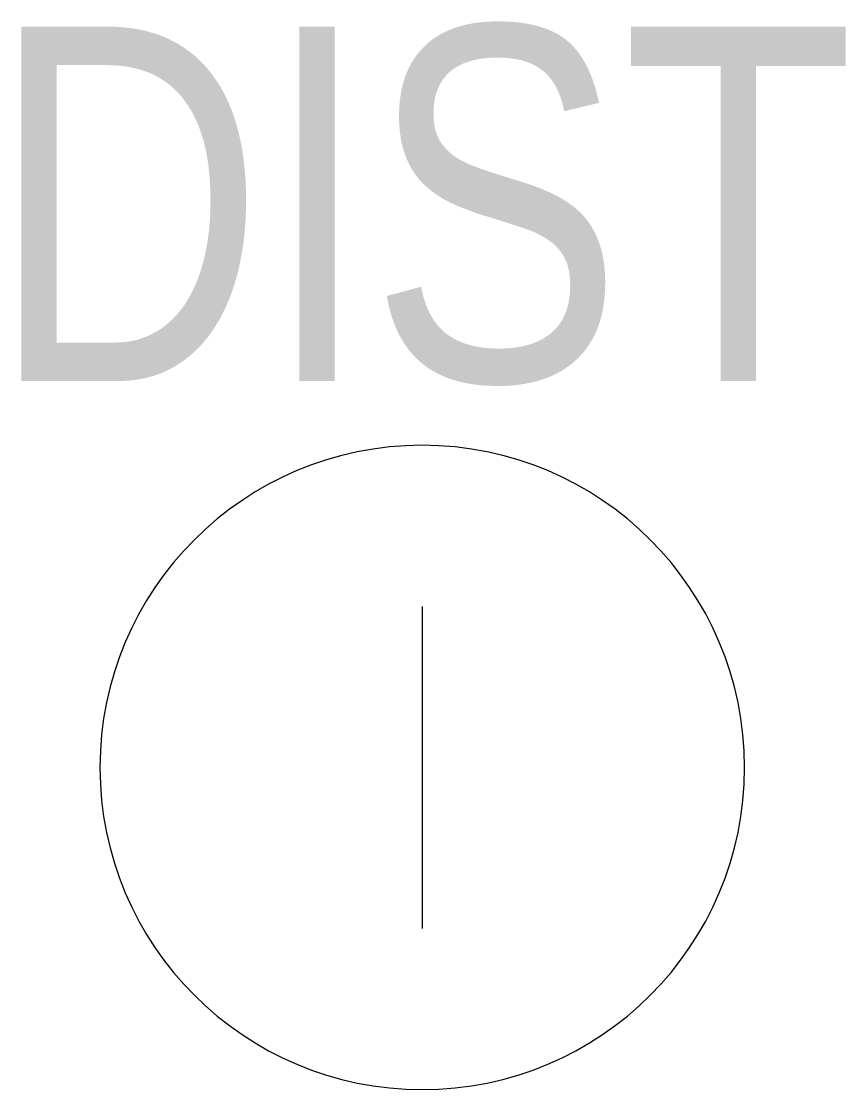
# Model space of a CAD drawing. Header units: millimetres. Extents: x -2.49 to 2.63, y -2 to 4.63.
import ezdxf
from ezdxf.enums import TextEntityAlignment as Align

# ---------------------------------------------------------------- set-up
doc = ezdxf.new("R2010")
doc.units = ezdxf.units.MM

msp = doc.modelspace()

# ---------------------------------------------------------------- linework, layer by layer
msp.add_lwpolyline([(-2, 0, 1), (2, 0, 1)], format="xyb", close=True)
msp.add_lwpolyline([(0, 1), (0, -1)])

# ---------------------------------------------------------------- texts
at = {"color": 3, "width": 0.8}
msp.add_attdef('DIST', text='(0)', height=2.2, dxfattribs=at).set_placement((0, 3.5), align=Align.MIDDLE)

doc.saveas('drawing.dxf')
